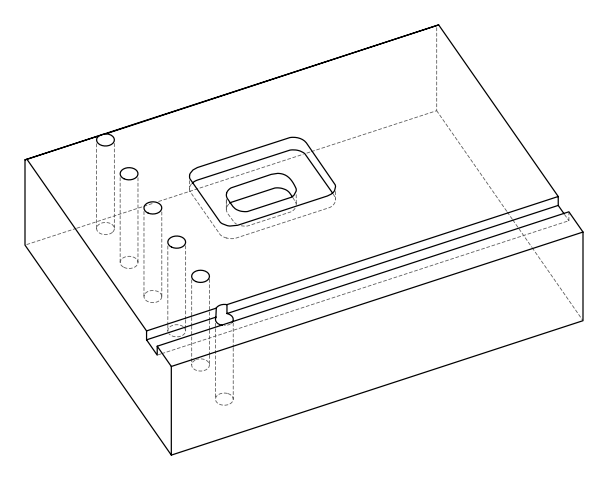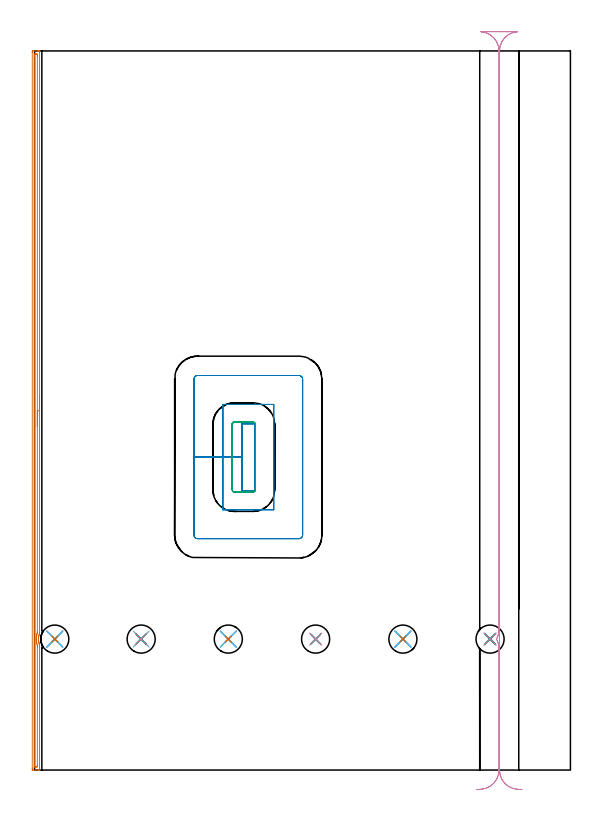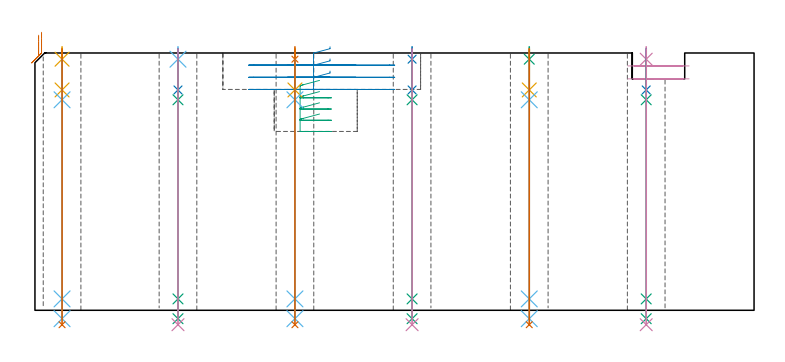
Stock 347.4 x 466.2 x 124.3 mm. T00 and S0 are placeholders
(PLAN: 28 operations, 20 tool changes, 25.6 min)
(1 AREA_MILL | FG_CHAMFER_SURFACE | UGT0205_001 | 7.64 min | 5149 mm3)
(2 MILL_RECTANGULAR_POCKET | POCKET_RECTANGULAR_STRAIGHT | UGT0201_107 | Follow Part, ap 6.25, ae 75% | 4.54 min | 216548 mm3)
(3 MILL_RECTANGULAR_POCKET_1 | POCKET_RECTANGULAR_STRAIGHT_1 | UGT0201_107 | Follow Part, ap 6.25, ae 75% | 1.49 min | 53839 mm3)
(4 MILL_RECTANGULAR_SLOT | SLOT_RECTANGULAR | UGT0201_107 | Follow Part, ap 6.25, ae 75% | 4.18 min | 147608 mm3)
(5 SPOT_DRILL | STEP1HOLE | NXT0321_9005460120000 | 0.05 min | 192 mm3)
(6 SPOT_DRILL_1 | STEP1HOLE_1 | NXT0321_9005460120000 | 0.05 min | 173 mm3)
(7 SPOT_DRILL_2 | STEP1HOLE_2 | NXT0321_9005460120000 | 0.05 min | 185 mm3)
(8 SPOT_DRILL_3 | STEP1HOLE_3 | NXT0321_9005460120000 | 0.05 min | 181 mm3)
(9 SPOT_DRILL_4 | STEP1HOLE_4 | NXT0321_9005460120000 | 0.05 min | 227 mm3)
(10 SPOT_DRILL_5 | STEP1HOLE_5 | NXT0321_9005460120000 | 0.05 min | 0 mm3)
(11 DRILL_BLIND_HOLE_INTO_CENTER | STEP1HOLE | UGT0301_229 | 0.08 min | 1493 mm3)
(12 GUN_DRILL_THROUGH_HOLE | STEP1HOLE | UGT0307_008 | 0.62 min | 10266 mm3)
(13 DRILL_TO_ENLARGE_THROUGH_HOLE | STEP1HOLE | UGT0301_251 | 0.53 min | 20277 mm3)
(14 DRILL_BLIND_HOLE_INTO_CENTER_1 | STEP1HOLE_1 | UGT0301_229 | 0.08 min | 1546 mm3)
(15 GUN_DRILL_THROUGH_HOLE_1 | STEP1HOLE_1 | UGT0307_008 | 0.62 min | 10317 mm3)
(16 DRILL_TO_ENLARGE_THROUGH_HOLE_1 | STEP1HOLE_1 | UGT0301_251 | 0.53 min | 20230 mm3)
(17 DRILL_BLIND_HOLE_INTO_CENTER_2 | STEP1HOLE_2 | UGT0301_229 | 0.08 min | 1528 mm3)
(18 GUN_DRILL_THROUGH_HOLE_2 | STEP1HOLE_2 | UGT0307_008 | 0.62 min | 10289 mm3)
(19 DRILL_TO_ENLARGE_THROUGH_HOLE_2 | STEP1HOLE_2 | UGT0301_251 | 0.53 min | 20279 mm3)
(20 DRILL_BLIND_HOLE_INTO_CENTER_3 | STEP1HOLE_3 | UGT0301_229 | 0.08 min | 1534 mm3)
(21 GUN_DRILL_THROUGH_HOLE_3 | STEP1HOLE_3 | UGT0307_008 | 0.62 min | 10276 mm3)
(22 DRILL_TO_ENLARGE_THROUGH_HOLE_3 | STEP1HOLE_3 | UGT0301_251 | 0.53 min | 20286 mm3)
(23 DRILL_BLIND_HOLE_INTO_CENTER_4 | STEP1HOLE_4 | UGT0301_229 | 0.08 min | 1534 mm3)
(24 GUN_DRILL_THROUGH_HOLE_4 | STEP1HOLE_4 | UGT0307_008 | 0.62 min | 10280 mm3)
(25 DRILL_TO_ENLARGE_THROUGH_HOLE_4 | STEP1HOLE_4 | UGT0301_251 | 0.53 min | 20279 mm3)
(26 DRILL_BLIND_HOLE_INTO_CENTER_5 | STEP1HOLE_5 | UGT0301_229 | 0.08 min | 365 mm3)
(27 GUN_DRILL_THROUGH_HOLE_5 | STEP1HOLE_5 | UGT0307_008 | 0.62 min | 10230 mm3)
(28 DRILL_TO_ENLARGE_THROUGH_HOLE_5 | STEP1HOLE_5 | UGT0301_251 | 0.53 min | 18490 mm3)
(TOOL UGT0205_001 | Chamfer Mill 20 x 3 x 45 deg. | D20 FL50 Z2)
(TOOL UGT0201_107 | End Mill 25 mm | D25 FL25 Z2)
(TOOL NXT0321_9005460120000 | NC Spot Drill, 142deg, 12mm, Carbide, Uncoated | D12 PA142 FL30 Z2)
(TOOL UGT0301_229 | Twist Drill 11.9 mm | D11.9 PA118 FL100 Z2)
(TOOL UGT0307_008 | Gun Drill 11 mm | D11 PA130 FL24 Z1)
(TOOL UGT0301_251 | Twist Drill 18.2 mm | D18.2 PA118 FL135 Z2)
(OP 1 AREA_MILL)
G17 G21 G94 G90
T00 M6
G54
G17 G0 G90 X3.2 Y243.011 S1061 M3
G43 Z134.3 H0
G94 G1 Y242.973 Z133.428 F250.
Y242.859 Z132.563
Y242.67 Z131.712
Y242.407 Z130.88
Y242.074 Z130.074
Y241.671 Z129.3
Y241.202 Z128.564
Y240.671 Z127.872
Y240.082 Z127.229
Y239.438 Z126.64
Y238.746 Z126.108
Y238.011 Z125.64
Y237.237 Z125.237
Y236.431 Z124.903
Y235.599 Z124.641
Y234.747 Z124.452
Y233.882 Z124.338
Y233.011 Z124.3
Y89.147
X3.196 Y88.392 Z124.29
X3.006 Y87.867 Z124.103
X2.926 Y87.621 Z124.025
X2.862 Y87.418 Z123.961
X2.745 Y86.972 Z123.845
X2.653 Y86.524 Z123.751
X2.583 Y86.078 Z123.683
X2.563 Y85.884 Z123.663
X2.552 Y85.772 Z123.65
X2.542 Y85.663 Z123.637
X2.538 Y85.63 Z123.633
X2.536 Y85.57 Z123.628
X2.514 Y85.184 Z123.608
Y85.133 Z123.606
Y85.074 Z123.605
X2.511 Y84.777 Z123.604
Y84.737
X2.521 Y84.492 Z123.616
X2.529 Y84.29 Z123.627
X2.569 Y83.843 Z123.669
X2.634 Y83.395 Z123.732
X2.646 Y83.335 Z123.743
X2.697 Y83.066 Z123.796
X2.719 Y82.949 Z123.818
X2.735 Y82.888 Z123.833
X2.83 Y82.501 Z123.929
X2.858 Y82.405 Z123.958
X2.965 Y82.055 Z124.059
X3.132 Y81.587 Z124.222
X3.198 Y81.397 Z124.287
X3.2 Y81.1 Z124.3
Y0.182
X3.197 Y0.01 Z124.288
X3.151 Y0.007 Z124.243
X2.736 Y0. Z123.836
X2.464 Z123.563
X1.74 Z122.835
X0.488 Z121.585
X-0.93 Y0.001 Z120.166
X-1.182 Y0.003 Z119.914
X-1.491 Y0.008 Z119.605
X-1.494 Y0.062 Z119.603
X-1.499 Y0.629 Z119.601
X-1.5 Y1.202 Z119.6
Y465.25
X-1.499 Y465.571 Z119.601
X-1.494 Y466.138 Z119.603
X-1.491 Y466.192 Z119.605
X-0.93 Y466.2 Z120.166
X1.74 Z122.835
X2.463 Z123.563
X2.737 Z123.836
X3.151 Y466.193 Z124.243
X3.197 Y466.19 Z124.288
X3.2 Y466.018 Z124.3
Y233.011
X1.786 Z122.886
Y89.995
X1.782 Y89.147 Z122.882
X1.78 Y89.107 Z122.88
X1.74 Y88.786 Z122.84
X1.618 Y88.375 Z122.718
X1.583 Y88.253 Z122.683
X1.428 Y87.672 Z122.528
X1.359 Y87.358 Z122.459
X1.275 Y86.932 Z122.375
X1.203 Y86.464 Z122.303
X1.168 Y86.145 Z122.268
X1.121 Y85.57 Z122.221
X1.106 Y85.313 Z122.206
X1.101 Y84.676 Z122.201
X1.112 Y84.413 Z122.212
X1.154 Y83.782 Z122.254
X1.168 Y83.622 Z122.268
X1.189 Y83.441 Z122.289
X1.272 Y82.888 Z122.372
X1.374 Y82.361 Z122.474
X1.464 Y81.994 Z122.564
X1.557 Y81.645 Z122.657
X1.74 Y81.024 Z122.84
X1.783 Y80.205 Z122.883
X1.784 Y80.161 Z122.884
X1.786 Y79.311 Z122.886
Y3.265
X1.782 Y2.417 Z122.882
X1.78 Y2.376 Z122.88
X1.74 Y2.01 Z122.84
X1.262 Y2.003 Z122.362
X0.85 Y2.002 Z121.95
X0.372 Y2.003 Z121.472
X-0.04 Y2.01 Z121.06
X-0.08 Y2.417 Z121.02
X-0.083 Y2.46 Z121.017
X-0.086 Y3.311 Z121.014
Y3.357
Y462.935
X-0.082 Y463.783 Z121.018
X-0.08 Y463.824 Z121.02
X-0.04 Y464.19 Z121.06
X0.437 Y464.197 Z121.537
X0.85 Y464.198 Z121.95
X1.328 Y464.197 Z122.428
X1.74 Y464.19 Z122.84
X1.78 Y463.783 Z122.88
X1.783 Y463.74 Z122.883
X1.786 Y462.889 Z122.886
Y462.843
Y233.011
Y232.139 Z122.924
Y231.274 Z123.038
Y230.422 Z123.226
Y229.59 Z123.489
Y228.784 Z123.823
Y228.011 Z124.225
Y227.275 Z124.694
Y226.583 Z125.225
Y225.94 Z125.815
Y225.35 Z126.458
Y224.819 Z127.15
Y224.35 Z127.886
Y223.947 Z128.66
Y223.614 Z129.466
Y223.351 Z130.298
Y223.162 Z131.149
Y223.049 Z132.014
Y223.011 Z132.886
G0 Z134.3
M5
M2
(OP 2 MILL_RECTANGULAR_POCKET)
G17 G21 G94 G90
T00 M6
G54
G17 G0 G90 X142.55 Y221.109 S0 M3
G43 Z134.3 H0
Z127.3
G94 G1 Y224.55 Z126.378 F250.
X134.55 Z124.234
Y202.9 Z118.433
Y181.25 F500.
X142.55
Y224.55
X134.55
Y202.9
X122.05
Y168.75
X155.05
Y237.05
X122.05
Y202.9
X103.3
Y152.4
G3 X105.7 Y150. R2.4
G1 X171.4
G3 X173.8 Y152.4 R2.4
G1 Y253.4
G3 X171.4 Y255.8 R2.4
G1 X105.7
G3 X103.3 Y253.4 R2.4
G1 Y202.9
Y201.9
G0 X142.55 Y221.109 Z121.433
G1 Y224.55 Z120.511 F250.
X134.55 Z118.368
Y202.9 Z112.567
Y181.25 F500.
X142.55
Y224.55
X134.55
Y202.9
X122.05
Y168.75
X155.05
Y237.05
X122.05
Y202.9
X103.3
Y152.4
G3 X105.7 Y150. R2.4
G1 X171.4
G3 X173.8 Y152.4 R2.4
G1 Y253.4
G3 X171.4 Y255.8 R2.4
G1 X105.7
G3 X103.3 Y253.4 R2.4
G1 Y202.9
Y201.9
G0 X142.55 Y221.109 Z115.567
G1 Y224.55 Z114.645 F250.
X134.55 Z112.501
Y202.9 Z106.7
Y181.25 F500.
X142.55
Y224.55
X134.55
Y202.9
X122.05
Y168.75
X155.05
Y237.05
X122.05
Y202.9
X103.3
Y152.4
G3 X105.7 Y150. R2.4
G1 X171.4
G3 X173.8 Y152.4 R2.4
G1 Y253.4
G3 X171.4 Y255.8 R2.4
G1 X105.7
G3 X103.3 Y253.4 R2.4
G1 Y202.9
Y201.9
G0 Z134.3
M5
M2
(OP 3 MILL_RECTANGULAR_POCKET_1)
G17 G21 G94 G90
T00 M6
G54
G17 G0 G90 X137.485 Y225.6 S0 M3
G43 Z134.3 H0
Z111.057
G94 G1 X129.7 Z108.971 F250.
X129.573 Z108.937
X129.255 Y225.542 Z108.85
X128.955 Y225.422 Z108.764
X128.685 Y225.243 Z108.677
X128.457 Y225.015 Z108.59
X128.278 Y224.745 Z108.504
X128.158 Y224.445 Z108.417
X128.1 Y224.127 Z108.33
Y224. Z108.297
Y202.9 Z102.643
Y181.8 F500.
G3 X129.7 Y180.2 R1.6
G1 X141.6
G3 X143.2 Y181.8 R1.6
G1 Y224.
G3 X141.6 Y225.6 R1.6
G1 X129.7
G3 X128.1 Y224. R1.6
G1 Y202.9
Y201.9
G0 X137.485 Y225.6 Z105.643
G1 X129.7 Z103.557 F250.
X129.573 Z103.523
X129.255 Y225.542 Z103.436
X128.955 Y225.422 Z103.349
X128.685 Y225.243 Z103.263
X128.457 Y225.015 Z103.176
X128.278 Y224.745 Z103.09
X128.158 Y224.445 Z103.003
X128.1 Y224.127 Z102.916
Y224. Z102.882
Y202.9 Z97.229
Y181.8 F500.
G3 X129.7 Y180.2 R1.6
G1 X141.6
G3 X143.2 Y181.8 R1.6
G1 Y224.
G3 X141.6 Y225.6 R1.6
G1 X129.7
G3 X128.1 Y224. R1.6
G1 Y202.9
Y201.9
G0 X137.485 Y225.6 Z100.229
G1 X129.7 Z98.142 F250.
X129.573 Z98.109
X129.255 Y225.542 Z98.022
X128.955 Y225.422 Z97.935
X128.685 Y225.243 Z97.849
X128.457 Y225.015 Z97.762
X128.278 Y224.745 Z97.675
X128.158 Y224.445 Z97.589
X128.1 Y224.127 Z97.502
Y224. Z97.468
Y202.9 Z91.814
Y181.8 F500.
G3 X129.7 Y180.2 R1.6
G1 X141.6
G3 X143.2 Y181.8 R1.6
G1 Y224.
G3 X141.6 Y225.6 R1.6
G1 X129.7
G3 X128.1 Y224. R1.6
G1 Y202.9
Y201.9
G0 X137.485 Y225.6 Z94.814
G1 X129.7 Z92.728 F250.
X129.573 Z92.694
X129.255 Y225.542 Z92.608
X128.955 Y225.422 Z92.521
X128.685 Y225.243 Z92.434
X128.457 Y225.015 Z92.348
X128.278 Y224.745 Z92.261
X128.158 Y224.445 Z92.174
X128.1 Y224.127 Z92.088
Y224. Z92.054
Y202.9 Z86.4
Y181.8 F500.
G3 X129.7 Y180.2 R1.6
G1 X141.6
G3 X143.2 Y181.8 R1.6
G1 Y224.
G3 X141.6 Y225.6 R1.6
G1 X129.7
G3 X128.1 Y224. R1.6
G1 Y202.9
Y201.9
G0 Z134.3
M5
M2
(OP 4 MILL_RECTANGULAR_SLOT)
G17 G21 G94 G90
T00 M6
G54
G17 G0 G90 X316.027 Y-12.678 S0 M3
G43 Z134.3 H0
Z118.05
G94 G1 X313.035 Y-12.47 F250.
G2 X301.4 Y0. R12.5 F500.
G1 Y466.2
G2 X313.034 Y478.67 R12.5
G1 Y478.7
X289.466
Y478.67
G2 X301.1 Y466.2 R12.5
G1 Y91.058
G2 X299.478 Y84.9 R12.5
X301.1 Y78.742 R12.5
G1 Y0.
G2 X289.466 Y-12.47 R12.5
G1 X286.473 Y-12.678 F250.
G0 X316.027 Z111.8
G1 X313.035 Y-12.47
G2 X301.4 Y0. R12.5 F500.
G1 Y466.2
G2 X313.034 Y478.67 R12.5
G1 Y478.7
X289.466
Y478.67
G2 X301.1 Y466.2 R12.5
G1 Y91.058
G2 X299.478 Y84.9 R12.5
X301.1 Y78.742 R12.5
G1 Y0.
G2 X289.466 Y-12.47 R12.5
G1 X286.473 Y-12.678 F250.
G0 Z134.3
M5
M2
(OP 5 SPOT_DRILL)
G17 G21 G94 G90
T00 M6
G54
G17 G0 G90 X13.1 Y84.9 S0 M3
G43 Z134.3 H0
G94 G81 G98 Z121.3 F250. R127.3
G80
M5
M2
(OP 6 SPOT_DRILL_1)
G17 G21 G94 G90
T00 M6
G54
G17 G0 G90 X69.1 Y84.9 S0 M3
G43 Z134.3 H0
G94 G81 G98 Z121.3 F250. R127.3
G80
M5
M2
(OP 7 SPOT_DRILL_2)
G17 G21 G94 G90
T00 M6
G54
G17 G0 G90 X125.6 Y84.9 S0 M3
G43 Z134.3 H0
G94 G81 G98 Z121.3 F250. R127.3
G80
M5
M2
(OP 8 SPOT_DRILL_3)
G17 G21 G94 G90
T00 M6
G54
G17 G0 G90 X182.2 Y84.9 S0 M3
G43 Z134.3 H0
G94 G81 G98 Z121.3 F250. R127.3
G80
M5
M2
(OP 9 SPOT_DRILL_4)
G17 G21 G94 G90
T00 M6
G54
G17 G0 G90 X238.8 Y84.9 S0 M3
G43 Z134.3 H0
G94 G81 G98 Z121.3 F250. R127.3
G80
M5
M2
(OP 10 SPOT_DRILL_5)
G17 G21 G94 G90
T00 M6
G54
G17 G0 G90 X295.3 Y84.9 S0 M3
G43 Z134.3 H0
G94 G81 G98 Z121.3 F250. R127.3
G80
M5
M2
(OP 11 DRILL_BLIND_HOLE_INTO_CENTER)
G17 G21 G94 G90
T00 M6
G54
G17 G0 G90 X13.1 Y84.9 S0 M3
G43 Z134.3 H0
G94 G81 G98 Z106.45 F250. R126.3
G80
M5
M2
(OP 12 GUN_DRILL_THROUGH_HOLE)
G17 G21 G94 G90
T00 M6
G54
G17 G0 G90 X13.1 Y84.9 M8
G43 Z134.3 H0
Z121.357
S716 M3
G94 G1 Z101.69 F125. M26
G4 X.084
Z5.5 F250.
G4 X.084
Z-4.065 F125.
G4 X.084
M5
M9
G0 Z121.357
Z134.3
M2
(OP 13 DRILL_TO_ENLARGE_THROUGH_HOLE)
G17 G21 G94 G90
T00 M6
G54
G17 G0 G90 X13.1 Y84.9 S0 M3
G43 Z134.3 H0
G94 G73 G98 Z-6.968 F250. Q16.408 R126.3
G80
M5
M2
(OP 14 DRILL_BLIND_HOLE_INTO_CENTER_1)
G17 G21 G94 G90
T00 M6
G54
G17 G0 G90 X69.1 Y84.9 S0 M3
G43 Z134.3 H0
G94 G81 G98 Z106.45 F250. R126.3
G80
M5
M2
(OP 15 GUN_DRILL_THROUGH_HOLE_1)
G17 G21 G94 G90
T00 M6
G54
G17 G0 G90 X69.1 Y84.9 M8
G43 Z134.3 H0
Z121.357
S716 M3
G94 G1 Z101.69 F125. M26
G4 X.084
Z5.5 F250.
G4 X.084
Z-4.065 F125.
G4 X.084
M5
M9
G0 Z121.357
Z134.3
M2
(OP 16 DRILL_TO_ENLARGE_THROUGH_HOLE_1)
G17 G21 G94 G90
T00 M6
G54
G17 G0 G90 X69.1 Y84.9 S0 M3
G43 Z134.3 H0
G94 G73 G98 Z-6.968 F250. Q16.408 R126.3
G80
M5
M2
(OP 17 DRILL_BLIND_HOLE_INTO_CENTER_2)
G17 G21 G94 G90
T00 M6
G54
G17 G0 G90 X125.6 Y84.9 S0 M3
G43 Z134.3 H0
G94 G81 G98 Z106.45 F250. R126.3
G80
M5
M2
(OP 18 GUN_DRILL_THROUGH_HOLE_2)
G17 G21 G94 G90
T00 M6
G54
G17 G0 G90 X125.6 Y84.9 M8
G43 Z134.3 H0
Z121.357
S716 M3
G94 G1 Z101.69 F125. M26
G4 X.084
Z5.5 F250.
G4 X.084
Z-4.065 F125.
G4 X.084
M5
M9
G0 Z121.357
Z134.3
M2
(OP 19 DRILL_TO_ENLARGE_THROUGH_HOLE_2)
G17 G21 G94 G90
T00 M6
G54
G17 G0 G90 X125.6 Y84.9 S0 M3
G43 Z134.3 H0
G94 G73 G98 Z-6.968 F250. Q16.408 R126.3
G80
M5
M2
(OP 20 DRILL_BLIND_HOLE_INTO_CENTER_3)
G17 G21 G94 G90
T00 M6
G54
G17 G0 G90 X182.2 Y84.9 S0 M3
G43 Z134.3 H0
G94 G81 G98 Z106.45 F250. R126.3
G80
M5
M2
(OP 21 GUN_DRILL_THROUGH_HOLE_3)
G17 G21 G94 G90
T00 M6
G54
G17 G0 G90 X182.2 Y84.9 M8
G43 Z134.3 H0
Z121.357
S716 M3
G94 G1 Z101.69 F125. M26
G4 X.084
Z5.5 F250.
G4 X.084
Z-4.065 F125.
G4 X.084
M5
M9
G0 Z121.357
Z134.3
M2
(OP 22 DRILL_TO_ENLARGE_THROUGH_HOLE_3)
G17 G21 G94 G90
T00 M6
G54
G17 G0 G90 X182.2 Y84.9 S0 M3
G43 Z134.3 H0
G94 G73 G98 Z-6.968 F250. Q16.408 R126.3
G80
M5
M2
(OP 23 DRILL_BLIND_HOLE_INTO_CENTER_4)
G17 G21 G94 G90
T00 M6
G54
G17 G0 G90 X238.8 Y84.9 S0 M3
G43 Z134.3 H0
G94 G81 G98 Z106.45 F250. R126.3
G80
M5
M2
(OP 24 GUN_DRILL_THROUGH_HOLE_4)
G17 G21 G94 G90
T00 M6
G54
G17 G0 G90 X238.8 Y84.9 M8
G43 Z134.3 H0
Z121.357
S716 M3
G94 G1 Z101.69 F125. M26
G4 X.084
Z5.5 F250.
G4 X.084
Z-4.065 F125.
G4 X.084
M5
M9
G0 Z121.357
Z134.3
M2
(OP 25 DRILL_TO_ENLARGE_THROUGH_HOLE_4)
G17 G21 G94 G90
T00 M6
G54
G17 G0 G90 X238.8 Y84.9 S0 M3
G43 Z134.3 H0
G94 G73 G98 Z-6.968 F250. Q16.408 R126.3
G80
M5
M2
(OP 26 DRILL_BLIND_HOLE_INTO_CENTER_5)
G17 G21 G94 G90
T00 M6
G54
G17 G0 G90 X295.3 Y84.9 S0 M3
G43 Z134.3 H0
G94 G81 G98 Z106.45 F250. R126.3
G80
M5
M2
(OP 27 GUN_DRILL_THROUGH_HOLE_5)
G17 G21 G94 G90
T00 M6
G54
G17 G0 G90 X295.3 Y84.9 M8
G43 Z134.3 H0
Z121.357
S716 M3
G94 G1 Z101.69 F125. M26
G4 X.084
Z5.5 F250.
G4 X.084
Z-4.065 F125.
G4 X.084
M5
M9
G0 Z121.357
Z134.3
M2
(OP 28 DRILL_TO_ENLARGE_THROUGH_HOLE_5)
G17 G21 G94 G90
T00 M6
G54
G17 G0 G90 X295.3 Y84.9 S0 M3
G43 Z134.3 H0
G94 G73 G98 Z-6.968 F250. Q16.408 R126.3
G80
M5
M2
